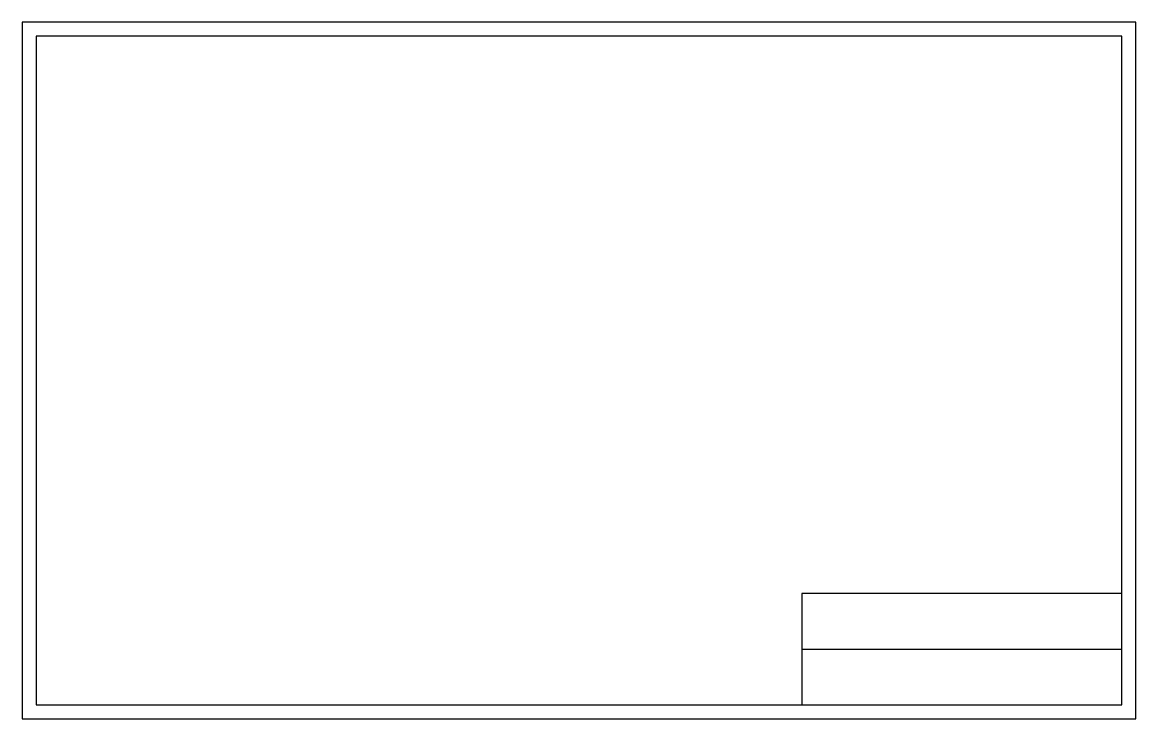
# Model space of a CAD drawing. Header units: metres. Extents: x 0 to 800, y 0 to 500.
import ezdxf

# ---------------------------------------------------------------- set-up
doc = ezdxf.new("R2010")
doc.units = ezdxf.units.M

msp = doc.modelspace()

# ---------------------------------------------------------------- linework, layer by layer
for p, q in [((790, 490), (10, 490)), ((10, 490), (10, 10)), ((790, 10), (790, 490)), ((790, 90), (560, 90)), ((560, 90), (560, 10)), ((790, 90), (560, 90)), ((560, 90), (560, 50)), ((790, 10), (790, 90)), ((790, 50), (790, 90)), ((560, 50), (790, 50)), ((10, 10), (790, 10)), ((560, 10), (790, 10))]:
    msp.add_line(p, q)
msp.add_lwpolyline([(0, 0), (300, 0), (560, 0), (800, 0), (800, 90), (800, 500), (300, 500), (0, 500)], close=True)

doc.saveas('drawing.dxf')
